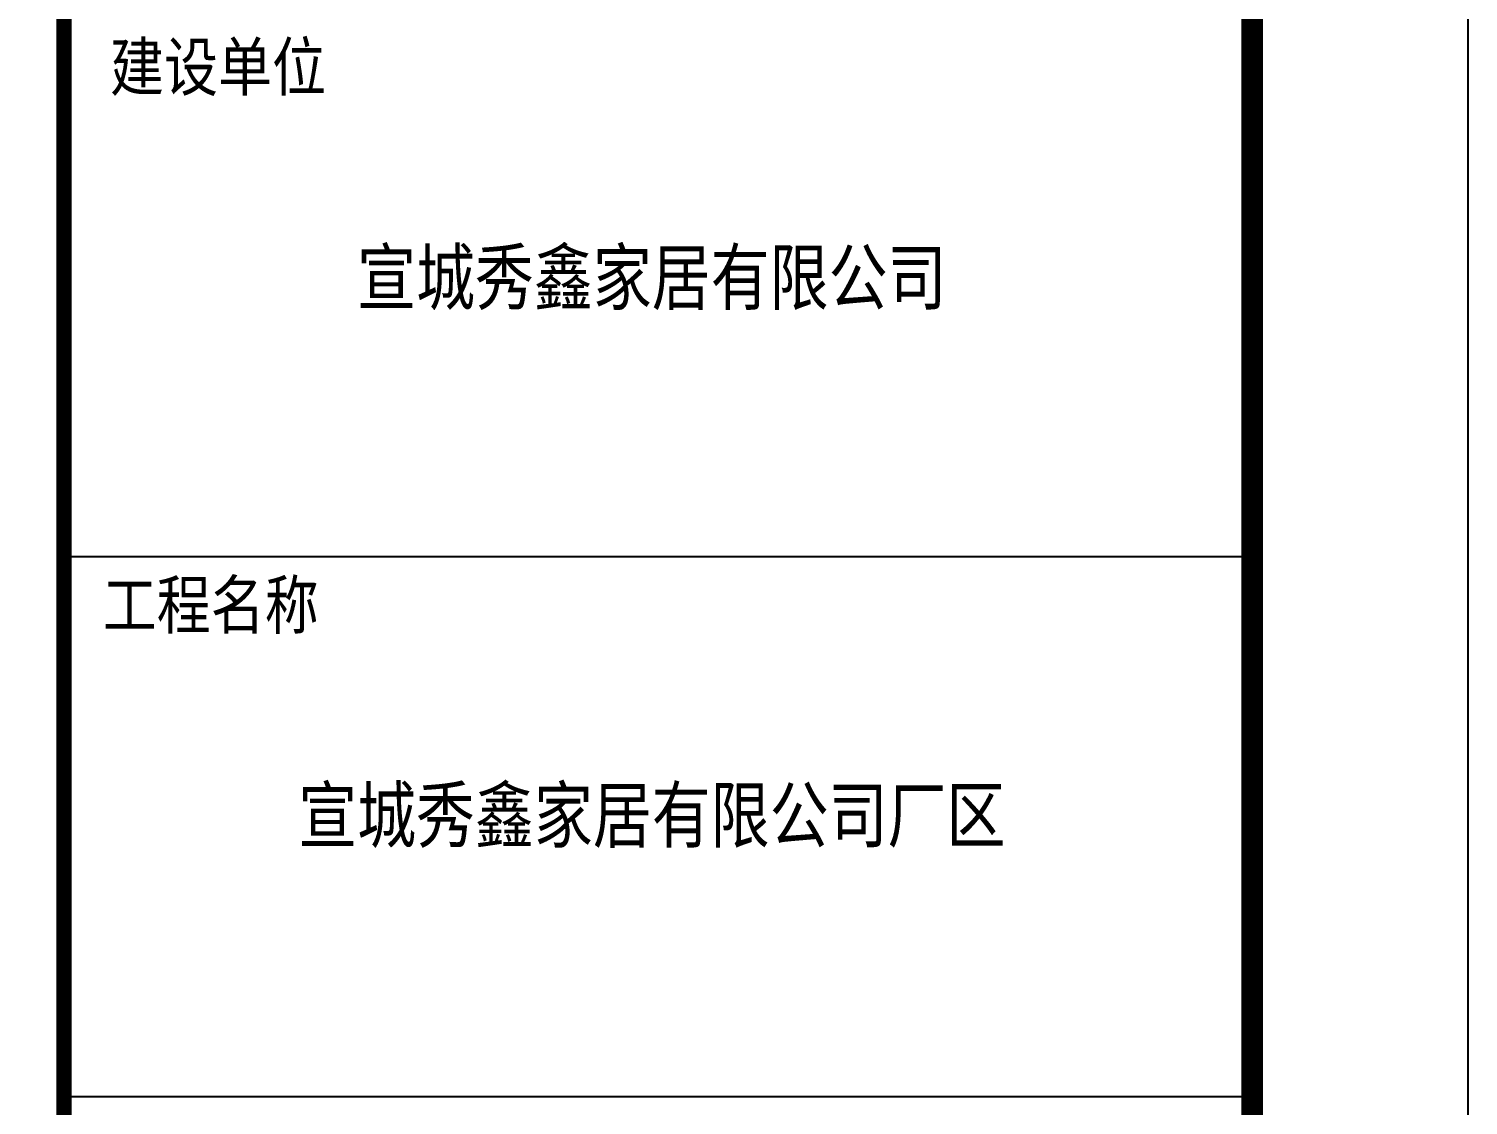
# Model space of a CAD drawing. Extents: x 9752569 to 9923256, y 1590558 to 2510207.
# Drawn here: x 9890911 to 9900906, y 2083280 to 2090756 of the extents above; entities that cross this region are included whole.
import ezdxf
from ezdxf.enums import TextEntityAlignment as Align

# ---------------------------------------------------------------- set-up
doc = ezdxf.new("R2010")
doc.units = 0
doc.header["$LTSCALE"] = 1000
doc.header["$MEASUREMENT"] = 0
doc.layers.get('0').update_dxf_attribs({"linetype": 'CONTINUOUS'})
for name, color, linetype in [('PP-PM-TK', 7, 'CONTINUOUS'), ('PUB_TEXT', 7, 'CONTINUOUS'), ('PUB_TITLE', 4, 'CONTINUOUS')]:
    doc.layers.add(name, color=color, linetype=linetype)
doc.styles.add('TQ', font='txt.shx', dxfattribs={"width": 0.8, "bigfont": 'hztxt.shx'})
doc.styles.add('仿宋', font='', dxfattribs={"width": 0.8})
doc.styles.get('仿宋').set_extended_font_data('SimSun')

# ---------------------------------------------------------------- blocks, each defined once
blk = doc.blocks.new('A2 TK 2019')
at = {"layer": 'PP-PM-TK', "color": 4}
for p, q in [((7035935.2, 1988947.9), (7041435.2, 1988947.9)), ((7035935.2, 1986447.9), (7041435.2, 1986447.9))]:
    blk.add_line(p, q, dxfattribs=at)
at = {"layer": 'PP-PM-TK', "color": 4, "const_width": 70}
blk.add_lwpolyline([(7035935.2, 2015183.8), (7041435.2, 2015183.8), (7041435.2, 1975183.8), (7035935.2, 1975183.8)], close=True, dxfattribs=at)
at = {"layer": 'PUB_TEXT', "color": 2, "style": 'TQ'}
for s, p in [('建设单位', (7036148, 1991080.6)), ('工程名称', (7036114.4, 1988589.5))]:
    blk.add_text(s, height=250, dxfattribs=at).set_placement(p)
at = {"layer": 'PUB_TITLE', "color": 0, "style": '仿宋', "width": 0.8}
for s, p in [('宣城秀鑫家居有限公司', (7038656, 1990115.6)), ('宣城秀鑫家居有限公司厂区', (7038656, 1987625.7))]:
    blk.add_text(s, height=250, dxfattribs=at).set_placement(p, align=Align.CENTER)

msp = doc.modelspace()

# ---------------------------------------------------------------- linework, layer by layer
at = {"layer": 'PUB_TITLE'}
msp.add_lwpolyline([(9811805.5, 2064945.1), (9900905.5, 2064945.1), (9900905.5, 2127945.1), (9811805.5, 2127945.1)], close=True, dxfattribs=at)
at = {"layer": 'PUB_TITLE', "const_width": 150}
msp.add_lwpolyline([(9815555.5, 2066445.1), (9899405.5, 2066445.1), (9899405.5, 2126445.1), (9815555.5, 2126445.1)], close=True, dxfattribs=at)

# ---------------------------------------------------------------- block references
at = {"xscale": 1.5, "yscale": 1.5, "zscale": 1.5}
msp.add_blockref('A2 TK 2019', (-662747.3, -896330.7), dxfattribs=at)

doc.saveas('drawing.dxf')
